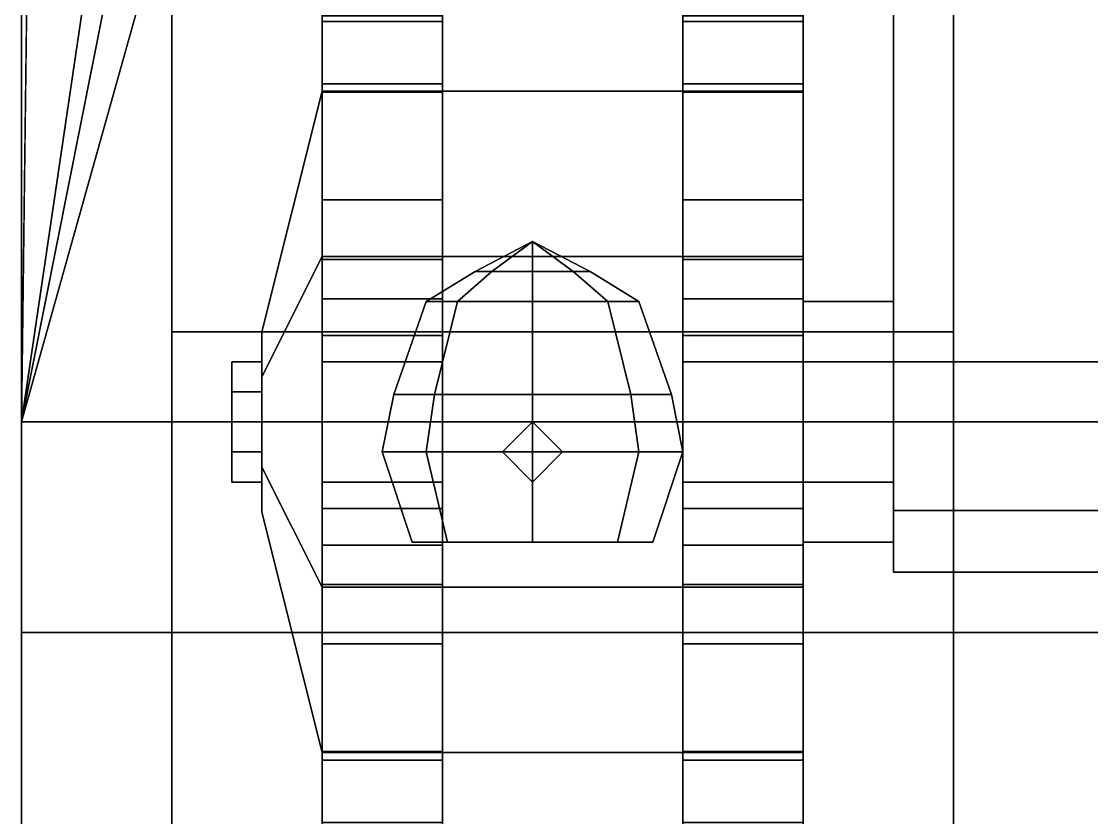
# Model space of a CAD drawing. Header units: millimetres. Extents: x -1.5 to 1.5, y -4.1 to 6.9.
# Drawn here: x -1.19 to -0.8341, y -2.0416 to -1.7768 of the extents above; entities that cross this region are included whole.
import ezdxf

# ---------------------------------------------------------------- set-up
doc = ezdxf.new("R2010")
doc.units = ezdxf.units.MM
for name, color, linetype in [('7tp_fenders', 6, 'Continuous'), ('c7p_fenders', 6, 'Continuous'), ('tracks', 3, 'Continuous'), ('wheels', 2, 'Continuous')]:
    doc.layers.add(name, color=color, linetype=linetype)

msp = doc.modelspace()

# ---------------------------------------------------------------- linework, layer by layer
for points in [[(-0.8, -1.89, 0.83), (-0.8, -1.58, 0.82), (-0.9, -1.58, 0.82), (-0.9, -1.89, 0.83)], [(-0.9, -1.58, 0.82), (-0.9, -1.66485, 0.61515), (-0.9, -1.89, 0.69), (-0.9, -1.89, 0.83)], [(-0.8, -1.66485, 0.61515), (-0.8, -1.89, 0.69), (-0.9, -1.89, 0.69), (-0.9, -1.66485, 0.61515)], [(-0.8, -1.9395, 0.8095), (-0.8, -1.89, 0.83), (-0.9, -1.89, 0.83), (-0.9, -1.9395, 0.8095)], [(-0.8, -1.89, 0.69), (-0.8, -1.9395, 0.7105), (-0.9, -1.9395, 0.7105), (-0.9, -1.89, 0.69)], [(-0.9, -1.89, 0.83), (-0.9, -1.89, 0.69), (-0.9, -1.9395, 0.7105), (-0.9, -1.9395, 0.8095)], [(-0.8, -1.96, 0.76), (-0.8, -1.9395, 0.8095), (-0.9, -1.9395, 0.8095), (-0.9, -1.96, 0.76)], [(-0.8, -1.9395, 0.7105), (-0.8, -1.96, 0.76), (-0.9, -1.96, 0.76), (-0.9, -1.9395, 0.7105)], [(-0.9, -1.9395, 0.8095), (-0.9, -1.9395, 0.7105), (-0.9, -1.96, 0.76)]]:
    msp.add_3dface(points)
at = {"layer": '7tp_fenders'}
for points in [[(-1.19, 1.98, 0.96), (-1.19, -1.91, 1.2), (-1.16, 0.51, 1.05069), (-1.16, 0.93, 1.02478)], [(-1.19, -1.91, 1.2), (-1.19, 1.98, 0.96), (-1.19, 1.98, 0.93), (-1.19, -1.91, 1.17)], [(-1.16, 0.51, 1.05069), (-1.19, -1.91, 1.2), (-0.84, -0.15, 1.09141), (-0.84, 0.11, 1.07537)], [(-0.84, -0.15, 1.09141), (-1.19, -1.91, 1.2), (-1.19, -1.91, 1.2), (-0.8, -0.52, 1.11424)], [(-0.8, -0.52, 1.11424), (-1.19, -1.91, 1.2), (-0.8, -1.91, 1.2), (-0.8, -0.78486, 1.13058)], [(-1.02, -1.85, 1.29), (-1.03913, -1.86, 1.29), (-1.03353, -1.86, 1.30353), (-1.02, -1.85, 1.29)], [(-1.02, -1.85, 1.29), (-1.03353, -1.86, 1.27647), (-1.03913, -1.86, 1.29), (-1.02, -1.85, 1.29)], [(-1.02, -1.85, 1.29), (-1.03353, -1.86, 1.30353), (-1.02, -1.86, 1.30913), (-1.02, -1.85, 1.29)], [(-1.02, -1.85, 1.29), (-1.02, -1.86, 1.27087), (-1.03353, -1.86, 1.27647), (-1.02, -1.85, 1.29)], [(-1.02, -1.85, 1.29), (-1.02, -1.86, 1.30913), (-1.00647, -1.86, 1.30353), (-1.02, -1.85, 1.29)], [(-1.02, -1.85, 1.29), (-1.00647, -1.86, 1.30353), (-1.00087, -1.86, 1.29), (-1.02, -1.85, 1.29)], [(-1.02, -1.85, 1.29), (-1.00087, -1.86, 1.29), (-1.00647, -1.86, 1.27647), (-1.02, -1.85, 1.29)], [(-1.02, -1.85, 1.29), (-1.00647, -1.86, 1.27647), (-1.02, -1.86, 1.27087), (-1.02, -1.85, 1.29)], [(-1.03913, -1.86, 1.29), (-1.05536, -1.87, 1.29), (-1.045, -1.87, 1.315), (-1.03353, -1.86, 1.30353)], [(-1.03353, -1.86, 1.27647), (-1.045, -1.87, 1.265), (-1.05536, -1.87, 1.29), (-1.03913, -1.86, 1.29)], [(-1.03353, -1.86, 1.30353), (-1.045, -1.87, 1.315), (-1.02, -1.87, 1.32536), (-1.02, -1.86, 1.30913)], [(-1.02, -1.86, 1.27087), (-1.02, -1.87, 1.25464), (-1.045, -1.87, 1.265), (-1.03353, -1.86, 1.27647)], [(-1.02, -1.86, 1.30913), (-1.02, -1.87, 1.32536), (-0.995, -1.87, 1.315), (-1.00647, -1.86, 1.30353)], [(-1.00647, -1.86, 1.27647), (-0.995, -1.87, 1.265), (-1.02, -1.87, 1.25464), (-1.02, -1.86, 1.27087)], [(-1.00647, -1.86, 1.30353), (-0.995, -1.87, 1.315), (-0.98464, -1.87, 1.29), (-1.00087, -1.86, 1.29)], [(-1.00087, -1.86, 1.29), (-0.98464, -1.87, 1.29), (-0.995, -1.87, 1.265), (-1.00647, -1.86, 1.27647)], [(-1.05536, -1.87, 1.29), (-1.06619, -1.90087, 1.29), (-1.05266, -1.90087, 1.32266), (-1.045, -1.87, 1.315)], [(-1.045, -1.87, 1.265), (-1.05266, -1.90087, 1.25734), (-1.06619, -1.90087, 1.29), (-1.05536, -1.87, 1.29)], [(-1.045, -1.87, 1.315), (-1.05266, -1.90087, 1.32266), (-1.02, -1.90087, 1.33619), (-1.02, -1.87, 1.32536)], [(-1.02, -1.87, 1.25464), (-1.02, -1.90087, 1.24381), (-1.05266, -1.90087, 1.25734), (-1.045, -1.87, 1.265)], [(-1.02, -1.87, 1.32536), (-1.02, -1.90087, 1.33619), (-0.98734, -1.90087, 1.32266), (-0.995, -1.87, 1.315)], [(-0.995, -1.87, 1.265), (-0.98734, -1.90087, 1.25734), (-1.02, -1.90087, 1.24381), (-1.02, -1.87, 1.25464)], [(-0.995, -1.87, 1.315), (-0.98734, -1.90087, 1.32266), (-0.97381, -1.90087, 1.29), (-0.98464, -1.87, 1.29)], [(-0.98464, -1.87, 1.29), (-0.97381, -1.90087, 1.29), (-0.98734, -1.90087, 1.25734), (-0.995, -1.87, 1.265)], [(-1.06619, -1.90087, 1.29), (-1.07, -1.92, 1.29), (-1.05536, -1.92, 1.32536), (-1.05266, -1.90087, 1.32266)], [(-1.05266, -1.90087, 1.25734), (-1.05536, -1.92, 1.25464), (-1.07, -1.92, 1.29), (-1.06619, -1.90087, 1.29)], [(-1.05266, -1.90087, 1.32266), (-1.05536, -1.92, 1.32536), (-1.02, -1.92, 1.34), (-1.02, -1.90087, 1.33619)], [(-1.02, -1.90087, 1.24381), (-1.02, -1.92, 1.24), (-1.05536, -1.92, 1.25464), (-1.05266, -1.90087, 1.25734)], [(-1.02, -1.90087, 1.33619), (-1.02, -1.92, 1.34), (-0.98464, -1.92, 1.32536), (-0.98734, -1.90087, 1.32266)], [(-0.98734, -1.90087, 1.25734), (-0.98464, -1.92, 1.25464), (-1.02, -1.92, 1.24), (-1.02, -1.90087, 1.24381)], [(-0.98734, -1.90087, 1.32266), (-0.98464, -1.92, 1.32536), (-0.97, -1.92, 1.29), (-0.97381, -1.90087, 1.29)], [(-0.97381, -1.90087, 1.29), (-0.97, -1.92, 1.29), (-0.98464, -1.92, 1.25464), (-0.98734, -1.90087, 1.25734)], [(-1.19, -1.91, 1.2), (-1.19, -1.98, 1.2), (-0.8, -1.98, 1.2), (-0.8, -1.91, 1.2)], [(-1.19, -1.98, 1.2), (-1.19, -1.91, 1.2), (-1.19, -1.91, 1.17), (-1.19, -1.98, 1.17)], [(-1.02, -1.91, 1.2), (-1.03, -1.92, 1.2), (-1.03, -1.92, 1.24414), (-1.02, -1.91, 1.24199)], [(-1.01, -1.92, 1.2), (-1.02, -1.91, 1.2), (-1.02, -1.91, 1.24199), (-1.01, -1.92, 1.24414)], [(-1.05536, -1.92, 1.32536), (-1.07, -1.92, 1.29), (-1.06, -1.95, 1.29), (-1.04828, -1.95, 1.31828)], [(-1.07, -1.92, 1.29), (-1.05536, -1.92, 1.25464), (-1.04828, -1.95, 1.26172), (-1.06, -1.95, 1.29)], [(-1.02, -1.92, 1.34), (-1.05536, -1.92, 1.32536), (-1.04828, -1.95, 1.31828), (-1.02, -1.95, 1.33)], [(-1.05536, -1.92, 1.25464), (-1.02, -1.92, 1.24), (-1.02, -1.95, 1.25), (-1.04828, -1.95, 1.26172)], [(-1.03, -1.92, 1.2), (-1.02, -1.93, 1.2), (-1.02, -1.93, 1.24333), (-1.03, -1.92, 1.24414)], [(-0.98464, -1.92, 1.32536), (-1.02, -1.92, 1.34), (-1.02, -1.95, 1.33), (-0.99172, -1.95, 1.31828)], [(-1.02, -1.92, 1.24), (-0.98464, -1.92, 1.25464), (-0.99172, -1.95, 1.26172), (-1.02, -1.95, 1.25)], [(-1.02, -1.93, 1.2), (-1.01, -1.92, 1.2), (-1.01, -1.92, 1.24414), (-1.02, -1.93, 1.24333)], [(-0.97, -1.92, 1.29), (-0.98464, -1.92, 1.32536), (-0.99172, -1.95, 1.31828), (-0.98, -1.95, 1.29)], [(-0.98464, -1.92, 1.25464), (-0.97, -1.92, 1.29), (-0.98, -1.95, 1.29), (-0.99172, -1.95, 1.26172)], [(-1.04828, -1.95, 1.26172), (-0.98, -1.95, 1.29), (-0.99172, -1.95, 1.31828), (-1.06, -1.95, 1.29)], [(-1.06, -1.95, 1.29), (-0.99172, -1.95, 1.31828), (-1.02, -1.95, 1.33), (-1.04828, -1.95, 1.31828)], [(-1.02, -1.95, 1.25), (-0.99172, -1.95, 1.26172), (-0.98, -1.95, 1.29), (-1.04828, -1.95, 1.26172)], [(-1.19, -1.98, 1.2), (-1.19, -2.15, 1.14), (-0.8, -2.15, 1.14), (-0.8, -1.98, 1.2)], [(-1.19, -2.15, 1.14), (-1.19, -1.98, 1.2), (-1.19, -1.98, 1.17), (-1.19, -2.12, 1.11)]]:
    msp.add_3dface(points, dxfattribs=at)
at = {"layer": 'c7p_fenders'}
for points in [[(-1.19, 0.95, 0.97), (-1.19, -1.91, 1.16), (-0.97, -0.42, 1.06101), (-0.97, 0.95, 0.97)], [(-1.19, -1.91, 1.16), (-1.19, 0.95, 0.97), (-1.19, 0.95, 0.94), (-1.19, -1.91, 1.13)], [(-0.97, -0.42, 1.06101), (-1.19, -1.91, 1.16), (-0.8, -1.91, 1.16), (-0.8, -1.19, 1.11217)], [(-1.02, -1.85, 1.25), (-1.03353, -1.86, 1.23647), (-1.03913, -1.86, 1.25), (-1.02, -1.85, 1.25)], [(-1.02, -1.85, 1.25), (-1.03913, -1.86, 1.25), (-1.03353, -1.86, 1.26353), (-1.02, -1.85, 1.25)], [(-1.02, -1.85, 1.25), (-1.02, -1.86, 1.23087), (-1.03353, -1.86, 1.23647), (-1.02, -1.85, 1.25)], [(-1.02, -1.85, 1.25), (-1.03353, -1.86, 1.26353), (-1.02, -1.86, 1.26913), (-1.02, -1.85, 1.25)], [(-1.02, -1.85, 1.25), (-1.00647, -1.86, 1.23647), (-1.02, -1.86, 1.23087), (-1.02, -1.85, 1.25)], [(-1.02, -1.85, 1.25), (-1.00087, -1.86, 1.25), (-1.00647, -1.86, 1.23647), (-1.02, -1.85, 1.25)], [(-1.02, -1.85, 1.25), (-1.00647, -1.86, 1.26353), (-1.00087, -1.86, 1.25), (-1.02, -1.85, 1.25)], [(-1.02, -1.85, 1.25), (-1.02, -1.86, 1.26913), (-1.00647, -1.86, 1.26353), (-1.02, -1.85, 1.25)], [(-1.03353, -1.86, 1.23647), (-1.045, -1.87, 1.225), (-1.05536, -1.87, 1.25), (-1.03913, -1.86, 1.25)], [(-1.03913, -1.86, 1.25), (-1.05536, -1.87, 1.25), (-1.045, -1.87, 1.275), (-1.03353, -1.86, 1.26353)], [(-1.02, -1.86, 1.23087), (-1.02, -1.87, 1.21464), (-1.045, -1.87, 1.225), (-1.03353, -1.86, 1.23647)], [(-1.03353, -1.86, 1.26353), (-1.045, -1.87, 1.275), (-1.02, -1.87, 1.28536), (-1.02, -1.86, 1.26913)], [(-1.00647, -1.86, 1.23647), (-0.995, -1.87, 1.225), (-1.02, -1.87, 1.21464), (-1.02, -1.86, 1.23087)], [(-1.02, -1.86, 1.26913), (-1.02, -1.87, 1.28536), (-0.995, -1.87, 1.275), (-1.00647, -1.86, 1.26353)], [(-1.00087, -1.86, 1.25), (-0.98464, -1.87, 1.25), (-0.995, -1.87, 1.225), (-1.00647, -1.86, 1.23647)], [(-1.00647, -1.86, 1.26353), (-0.995, -1.87, 1.275), (-0.98464, -1.87, 1.25), (-1.00087, -1.86, 1.25)], [(-1.045, -1.87, 1.225), (-1.05266, -1.90087, 1.21734), (-1.06619, -1.90087, 1.25), (-1.05536, -1.87, 1.25)], [(-1.05536, -1.87, 1.25), (-1.06619, -1.90087, 1.25), (-1.05266, -1.90087, 1.28266), (-1.045, -1.87, 1.275)], [(-1.02, -1.87, 1.21464), (-1.02, -1.90087, 1.20381), (-1.05266, -1.90087, 1.21734), (-1.045, -1.87, 1.225)], [(-1.045, -1.87, 1.275), (-1.05266, -1.90087, 1.28266), (-1.02, -1.90087, 1.29619), (-1.02, -1.87, 1.28536)], [(-0.995, -1.87, 1.225), (-0.98734, -1.90087, 1.21734), (-1.02, -1.90087, 1.20381), (-1.02, -1.87, 1.21464)], [(-1.02, -1.87, 1.28536), (-1.02, -1.90087, 1.29619), (-0.98734, -1.90087, 1.28266), (-0.995, -1.87, 1.275)], [(-0.98464, -1.87, 1.25), (-0.97381, -1.90087, 1.25), (-0.98734, -1.90087, 1.21734), (-0.995, -1.87, 1.225)], [(-0.995, -1.87, 1.275), (-0.98734, -1.90087, 1.28266), (-0.97381, -1.90087, 1.25), (-0.98464, -1.87, 1.25)], [(-1.05266, -1.90087, 1.21734), (-1.05536, -1.92, 1.21464), (-1.07, -1.92, 1.25), (-1.06619, -1.90087, 1.25)], [(-1.06619, -1.90087, 1.25), (-1.07, -1.92, 1.25), (-1.05536, -1.92, 1.28536), (-1.05266, -1.90087, 1.28266)], [(-1.02, -1.90087, 1.20381), (-1.02, -1.92, 1.2), (-1.05536, -1.92, 1.21464), (-1.05266, -1.90087, 1.21734)], [(-1.05266, -1.90087, 1.28266), (-1.05536, -1.92, 1.28536), (-1.02, -1.92, 1.3), (-1.02, -1.90087, 1.29619)], [(-0.98734, -1.90087, 1.21734), (-0.98464, -1.92, 1.21464), (-1.02, -1.92, 1.2), (-1.02, -1.90087, 1.20381)], [(-1.02, -1.90087, 1.29619), (-1.02, -1.92, 1.3), (-0.98464, -1.92, 1.28536), (-0.98734, -1.90087, 1.28266)], [(-0.97381, -1.90087, 1.25), (-0.97, -1.92, 1.25), (-0.98464, -1.92, 1.21464), (-0.98734, -1.90087, 1.21734)], [(-0.98734, -1.90087, 1.28266), (-0.98464, -1.92, 1.28536), (-0.97, -1.92, 1.25), (-0.97381, -1.90087, 1.25)], [(-1.19, -1.98, 1.16), (-1.19, -1.91, 1.16), (-1.19, -1.91, 1.13), (-1.19, -1.98, 1.13)], [(-1.19, -1.91, 1.16), (-1.19, -1.98, 1.16), (-0.8, -1.98, 1.16), (-0.8, -1.91, 1.16)], [(-1.02, -1.91, 1.16), (-1.03, -1.92, 1.16), (-1.03, -1.92, 1.20414), (-1.02, -1.91, 1.20199)], [(-1.01, -1.92, 1.16), (-1.02, -1.91, 1.16), (-1.02, -1.91, 1.20199), (-1.01, -1.92, 1.20414)], [(-1.07, -1.92, 1.25), (-1.05536, -1.92, 1.21464), (-1.04828, -1.95, 1.22172), (-1.06, -1.95, 1.25)], [(-1.05536, -1.92, 1.28536), (-1.07, -1.92, 1.25), (-1.06, -1.95, 1.25), (-1.04828, -1.95, 1.27828)], [(-1.05536, -1.92, 1.21464), (-1.02, -1.92, 1.2), (-1.02, -1.95, 1.21), (-1.04828, -1.95, 1.22172)], [(-1.02, -1.92, 1.3), (-1.05536, -1.92, 1.28536), (-1.04828, -1.95, 1.27828), (-1.02, -1.95, 1.29)], [(-1.03, -1.92, 1.16), (-1.02, -1.93, 1.16), (-1.02, -1.93, 1.20333), (-1.03, -1.92, 1.20414)], [(-1.02, -1.93, 1.16), (-1.01, -1.92, 1.16), (-1.01, -1.92, 1.20414), (-1.02, -1.93, 1.20333)], [(-1.02, -1.92, 1.2), (-0.98464, -1.92, 1.21464), (-0.99172, -1.95, 1.22172), (-1.02, -1.95, 1.21)], [(-0.98464, -1.92, 1.28536), (-1.02, -1.92, 1.3), (-1.02, -1.95, 1.29), (-0.99172, -1.95, 1.27828)], [(-0.98464, -1.92, 1.21464), (-0.97, -1.92, 1.25), (-0.98, -1.95, 1.25), (-0.99172, -1.95, 1.22172)], [(-0.97, -1.92, 1.25), (-0.98464, -1.92, 1.28536), (-0.99172, -1.95, 1.27828), (-0.98, -1.95, 1.25)], [(-1.06, -1.95, 1.25), (-0.99172, -1.95, 1.27828), (-1.02, -1.95, 1.29), (-1.04828, -1.95, 1.27828)], [(-1.04828, -1.95, 1.22172), (-0.98, -1.95, 1.25), (-0.99172, -1.95, 1.27828), (-1.06, -1.95, 1.25)], [(-1.02, -1.95, 1.21), (-0.99172, -1.95, 1.22172), (-0.98, -1.95, 1.25), (-1.04828, -1.95, 1.22172)], [(-1.19, -2.15, 1.1), (-1.19, -1.98, 1.16), (-1.19, -1.98, 1.13), (-1.19, -2.12, 1.07)], [(-1.19, -1.98, 1.16), (-1.19, -2.15, 1.1), (-0.8, -2.15, 1.1), (-0.8, -1.98, 1.16)]]:
    msp.add_3dface(points, dxfattribs=at)
at = {"layer": 'tracks'}
for points in [[(-0.88, -1.88, 1.15), (-0.88, -1.26, 1.11), (-1.14, -1.26, 1.11), (-1.14, -1.88, 1.15)], [(-1.14, -1.88, 1.15), (-1.14, -1.26, 1.11), (-1.14, -1.26, 1.06), (-1.14, -1.88, 1.1)], [(-1.14, -1.88, 1.1), (-1.14, -1.26, 1.06), (-0.88, -1.26, 1.06), (-0.88, -1.88, 1.1)], [(-0.88, -1.26, 1.06), (-0.88, -1.26, 1.11), (-0.88, -1.88, 1.15), (-0.88, -1.88, 1.1)], [(-1.14, -2.06, 0.48), (-1.14, -1.6, 0.1), (-1.14, -1.62, 0.06), (-1.14, -2.08, 0.44)], [(-0.88, -2.06, 0.48), (-0.88, -1.6, 0.1), (-1.14, -1.6, 0.1), (-1.14, -2.06, 0.48)], [(-0.88, -1.62, 0.06), (-0.88, -1.6, 0.1), (-0.88, -2.06, 0.48), (-0.88, -2.08, 0.44)], [(-1.14, -2.08, 0.44), (-1.14, -1.62, 0.06), (-0.88, -1.62, 0.06), (-0.88, -2.08, 0.44)], [(-1.14, -2.09, 1.06), (-1.14, -1.88, 1.1), (-0.88, -1.88, 1.1), (-0.88, -2.09, 1.06)], [(-1.14, -2.1, 1.11), (-1.14, -1.88, 1.15), (-1.14, -1.88, 1.1), (-1.14, -2.09, 1.06)], [(-0.88, -2.1, 1.11), (-0.88, -1.88, 1.15), (-1.14, -1.88, 1.15), (-1.14, -2.1, 1.11)], [(-0.88, -1.88, 1.1), (-0.88, -1.88, 1.15), (-0.88, -2.1, 1.11), (-0.88, -2.09, 1.06)]]:
    msp.add_3dface(points, dxfattribs=at)
at = {"layer": 'wheels'}
for points in [[(-1.09, -1.6652, 0.87406), (-1.05, -1.6652, 0.87406), (-1.05, -1.8, 0.78), (-1.09, -1.8, 0.78)], [(-1.09, -1.70614, 0.94497), (-1.09, -1.6652, 0.87406), (-1.09, -1.8, 0.78), (-1.09, -1.855, 0.87526)], [(-1.05, -1.6652, 0.68594), (-1.09, -1.6652, 0.68594), (-1.09, -1.8, 0.78), (-1.05, -1.8, 0.78)], [(-1.09, -1.6652, 0.68594), (-1.09, -1.70614, 0.61503), (-1.09, -1.855, 0.68474), (-1.09, -1.8, 0.78)], [(-1.05, -1.6652, 0.87406), (-1.05, -1.70614, 0.94497), (-1.05, -1.855, 0.87526), (-1.05, -1.8, 0.78)], [(-1.05, -1.70614, 0.61503), (-1.05, -1.6652, 0.68594), (-1.05, -1.8, 0.78), (-1.05, -1.855, 0.68474)], [(-0.97, -1.6652, 0.68594), (-0.97, -1.70614, 0.61503), (-0.97, -1.855, 0.68474), (-0.97, -1.8, 0.78)], [(-0.97, -1.70614, 0.94497), (-0.97, -1.6652, 0.87406), (-0.97, -1.8, 0.78), (-0.97, -1.855, 0.87526)], [(-0.97, -1.6652, 0.87406), (-0.93, -1.6652, 0.87406), (-0.93, -1.8, 0.78), (-0.97, -1.8, 0.78)], [(-0.93, -1.6652, 0.68594), (-0.97, -1.6652, 0.68594), (-0.97, -1.8, 0.78), (-0.93, -1.8, 0.78)], [(-0.93, -1.6652, 0.87406), (-0.93, -1.70614, 0.94497), (-0.93, -1.855, 0.87526), (-0.93, -1.8, 0.78)], [(-0.93, -1.70614, 0.61503), (-0.93, -1.6652, 0.68594), (-0.93, -1.8, 0.78), (-0.93, -1.855, 0.68474)], [(-1.05, -1.70614, 0.94497), (-1.09, -1.70614, 0.94497), (-1.09, -1.855, 0.87526), (-1.05, -1.855, 0.87526)], [(-1.09, -1.70614, 0.61503), (-1.05, -1.70614, 0.61503), (-1.05, -1.855, 0.68474), (-1.09, -1.855, 0.68474)], [(-0.93, -1.70614, 0.94497), (-0.97, -1.70614, 0.94497), (-0.97, -1.855, 0.87526), (-0.93, -1.855, 0.87526)], [(-0.97, -1.70614, 0.61503), (-0.93, -1.70614, 0.61503), (-0.93, -1.855, 0.68474), (-0.97, -1.855, 0.68474)], [(-1.05, -1.775, 1.01383), (-1.05, -1.86906, 1.03903), (-1.09, -1.86906, 1.03903), (-1.09, -1.775, 1.01383)], [(-1.09, -1.85594, 1.09288), (-1.09, -1.80038, 1.078), (-1.09, -1.775, 1.01383), (-1.09, -1.86906, 1.03903)], [(-1.09, -1.80038, 1.078), (-1.09, -1.7768, 1.06823), (-1.09, -1.775, 1.01383)], [(-1.09, -1.7768, 0.49177), (-1.09, -1.80038, 0.482), (-1.09, -1.775, 0.54617)], [(-1.09, -1.86906, 0.52097), (-1.09, -1.775, 0.54617), (-1.09, -1.80038, 0.482), (-1.09, -1.85594, 0.46712)], [(-1.05, -1.86906, 0.52097), (-1.05, -1.775, 0.54617), (-1.09, -1.775, 0.54617), (-1.09, -1.86906, 0.52097)], [(-1.05, -1.86906, 1.03903), (-1.05, -1.775, 1.01383), (-1.05, -1.80038, 1.078), (-1.05, -1.85594, 1.09288)], [(-1.05, -1.7768, 1.06823), (-1.05, -1.80038, 1.078), (-1.05, -1.775, 1.01383)], [(-1.05, -1.80038, 0.482), (-1.05, -1.7768, 0.49177), (-1.05, -1.775, 0.54617)], [(-1.05, -1.85594, 0.46712), (-1.05, -1.80038, 0.482), (-1.05, -1.775, 0.54617), (-1.05, -1.86906, 0.52097)], [(-0.97, -1.80038, 1.078), (-0.97, -1.7768, 1.06823), (-0.97, -1.775, 1.01383)], [(-0.97, -1.85594, 1.09288), (-0.97, -1.80038, 1.078), (-0.97, -1.775, 1.01383), (-0.97, -1.86906, 1.03903)], [(-0.97, -1.86906, 1.03903), (-0.97, -1.775, 1.01383), (-0.93, -1.775, 1.01383), (-0.93, -1.86906, 1.03903)], [(-0.97, -1.86906, 0.52097), (-0.97, -1.775, 0.54617), (-0.97, -1.80038, 0.482), (-0.97, -1.85594, 0.46712)], [(-0.97, -1.7768, 0.49177), (-0.97, -1.80038, 0.482), (-0.97, -1.775, 0.54617)], [(-0.97, -1.775, 0.54617), (-0.97, -1.86906, 0.52097), (-0.93, -1.86906, 0.52097), (-0.93, -1.775, 0.54617)], [(-0.93, -1.86906, 1.03903), (-0.93, -1.775, 1.01383), (-0.93, -1.80038, 1.078), (-0.93, -1.85594, 1.09288)], [(-0.93, -1.7768, 1.06823), (-0.93, -1.80038, 1.078), (-0.93, -1.775, 1.01383)], [(-0.93, -1.80038, 0.482), (-0.93, -1.7768, 0.49177), (-0.93, -1.775, 0.54617)], [(-0.93, -1.85594, 0.46712), (-0.93, -1.80038, 0.482), (-0.93, -1.775, 0.54617), (-0.93, -1.86906, 0.52097)], [(-1.05, -1.80038, 1.078), (-1.05, -1.7768, 1.06823), (-1.09, -1.7768, 1.06823), (-1.09, -1.80038, 1.078)], [(-1.05, -1.7768, 0.49177), (-1.05, -1.80038, 0.482), (-1.09, -1.80038, 0.482), (-1.09, -1.7768, 0.49177)], [(-0.97, -1.7768, 1.06823), (-0.97, -1.80038, 1.078), (-0.93, -1.80038, 1.078), (-0.93, -1.7768, 1.06823)], [(-0.97, -1.80038, 0.482), (-0.97, -1.7768, 0.49177), (-0.93, -1.7768, 0.49177), (-0.93, -1.80038, 0.482)], [(-1.09, -1.855, 0.87526), (-1.09, -1.8, 0.78), (-1.11, -1.88, 0.78), (-1.11, -1.895, 0.80598)], [(-1.09, -1.8, 0.78), (-1.09, -1.855, 0.68474), (-1.11, -1.895, 0.75402), (-1.11, -1.88, 0.78)], [(-1.09, -1.83614, 1.13291), (-1.09, -1.79751, 1.12256), (-1.09, -1.80038, 1.078), (-1.09, -1.85594, 1.09288)], [(-1.05, -1.83614, 1.13291), (-1.05, -1.79751, 1.12256), (-1.09, -1.79751, 1.12256), (-1.09, -1.83614, 1.13291)], [(-1.09, -1.79751, 0.43744), (-1.09, -1.83614, 0.42709), (-1.09, -1.85594, 0.46712), (-1.09, -1.80038, 0.482)], [(-1.05, -1.79751, 0.43744), (-1.05, -1.83614, 0.42709), (-1.09, -1.83614, 0.42709), (-1.09, -1.79751, 0.43744)], [(-1.05, -1.79751, 1.12256), (-1.05, -1.80038, 1.078), (-1.09, -1.80038, 1.078), (-1.09, -1.79751, 1.12256)], [(-1.05, -1.80038, 0.482), (-1.05, -1.79751, 0.43744), (-1.09, -1.79751, 0.43744), (-1.09, -1.80038, 0.482)], [(-0.93, -1.855, 0.87526), (-0.93, -1.8, 0.78), (-1.09, -1.8, 0.78), (-1.09, -1.855, 0.87526)], [(-0.93, -1.8, 0.78), (-0.93, -1.855, 0.68474), (-1.09, -1.855, 0.68474), (-1.09, -1.8, 0.78)], [(-1.05, -1.85594, 1.09288), (-1.05, -1.80038, 1.078), (-1.05, -1.79751, 1.12256), (-1.05, -1.83614, 1.13291)], [(-1.05, -1.80038, 0.482), (-1.05, -1.85594, 0.46712), (-1.05, -1.83614, 0.42709), (-1.05, -1.79751, 0.43744)], [(-1.05, -1.79751, 1.12256), (-1.05, -1.83614, 1.13291), (-1.05, -1.85594, 1.09288), (-1.05, -1.80038, 1.078)], [(-1.05, -1.83614, 0.42709), (-1.05, -1.79751, 0.43744), (-1.05, -1.80038, 0.482), (-1.05, -1.85594, 0.46712)], [(-0.97, -1.83614, 1.13291), (-0.97, -1.79751, 1.12256), (-0.97, -1.80038, 1.078), (-0.97, -1.85594, 1.09288)], [(-0.97, -1.80038, 1.078), (-0.97, -1.79751, 1.12256), (-0.93, -1.79751, 1.12256), (-0.93, -1.80038, 1.078)], [(-0.97, -1.79751, 1.12256), (-0.97, -1.83614, 1.13291), (-0.93, -1.83614, 1.13291), (-0.93, -1.79751, 1.12256)], [(-0.97, -1.80038, 1.078), (-0.97, -1.85594, 1.09288), (-0.97, -1.83614, 1.13291), (-0.97, -1.79751, 1.12256)], [(-0.97, -1.79751, 0.43744), (-0.97, -1.83614, 0.42709), (-0.97, -1.85594, 0.46712), (-0.97, -1.80038, 0.482)], [(-0.97, -1.79751, 0.43744), (-0.97, -1.80038, 0.482), (-0.93, -1.80038, 0.482), (-0.93, -1.79751, 0.43744)], [(-0.97, -1.83614, 0.42709), (-0.97, -1.79751, 0.43744), (-0.93, -1.79751, 0.43744), (-0.93, -1.83614, 0.42709)], [(-0.97, -1.85594, 0.46712), (-0.97, -1.80038, 0.482), (-0.97, -1.79751, 0.43744), (-0.97, -1.83614, 0.42709)], [(-0.93, -1.79751, 1.12256), (-0.93, -1.83614, 1.13291), (-0.93, -1.85594, 1.09288), (-0.93, -1.80038, 1.078)], [(-0.93, -1.83614, 0.42709), (-0.93, -1.79751, 0.43744), (-0.93, -1.80038, 0.482), (-0.93, -1.85594, 0.46712)], [(-0.93, -1.89, 0.81464), (-0.93, -1.87, 0.78), (-0.93, -1.8, 0.78), (-0.93, -1.855, 0.87526)], [(-0.93, -1.87, 0.78), (-0.93, -1.89, 0.74536), (-0.93, -1.855, 0.68474), (-0.93, -1.8, 0.78)], [(-1.05, -1.85594, 1.09288), (-1.05, -1.83614, 1.13291), (-1.09, -1.83614, 1.13291), (-1.09, -1.85594, 1.09288)], [(-1.05, -1.83614, 0.42709), (-1.05, -1.85594, 0.46712), (-1.09, -1.85594, 0.46712), (-1.09, -1.83614, 0.42709)], [(-0.97, -1.83614, 1.13291), (-0.97, -1.85594, 1.09288), (-0.93, -1.85594, 1.09288), (-0.93, -1.83614, 1.13291)], [(-0.97, -1.85594, 0.46712), (-0.97, -1.83614, 0.42709), (-0.93, -1.83614, 0.42709), (-0.93, -1.85594, 0.46712)], [(-1.09, -1.965, 0.87526), (-1.09, -1.855, 0.87526), (-1.11, -1.895, 0.80598), (-1.11, -1.925, 0.80598)], [(-1.09, -1.855, 0.68474), (-1.09, -1.965, 0.68474), (-1.11, -1.925, 0.75402), (-1.11, -1.895, 0.75402)], [(-0.93, -1.965, 0.87526), (-0.93, -1.855, 0.87526), (-1.09, -1.855, 0.87526), (-1.09, -1.965, 0.87526)], [(-0.93, -1.855, 0.68474), (-0.93, -1.965, 0.68474), (-1.09, -1.965, 0.68474), (-1.09, -1.855, 0.68474)], [(-1.09, -1.95094, 1.03903), (-1.09, -1.86906, 1.03903), (-1.09, -1.855, 0.87526), (-1.09, -1.965, 0.87526)], [(-1.09, -1.86906, 1.03903), (-1.05, -1.86906, 1.03903), (-1.05, -1.855, 0.87526), (-1.09, -1.855, 0.87526)], [(-1.05, -1.86906, 0.52097), (-1.09, -1.86906, 0.52097), (-1.09, -1.855, 0.68474), (-1.05, -1.855, 0.68474)], [(-1.09, -1.86906, 0.52097), (-1.09, -1.95094, 0.52097), (-1.09, -1.965, 0.68474), (-1.09, -1.855, 0.68474)], [(-1.05, -1.88124, 1.09621), (-1.05, -1.85594, 1.09288), (-1.09, -1.85594, 1.09288), (-1.09, -1.88124, 1.09621)], [(-1.05, -1.85594, 0.46712), (-1.05, -1.88124, 0.46379), (-1.09, -1.88124, 0.46379), (-1.09, -1.85594, 0.46712)], [(-1.09, -1.88124, 1.09621), (-1.09, -1.85594, 1.09288), (-1.09, -1.86906, 1.03903)], [(-1.09, -1.86906, 0.52097), (-1.09, -1.86906, 0.52097), (-1.09, -1.85594, 0.46712), (-1.09, -1.88124, 0.46379)], [(-1.05, -1.95094, 0.52097), (-1.05, -1.86906, 0.52097), (-1.05, -1.855, 0.68474), (-1.05, -1.965, 0.68474)], [(-1.05, -1.86906, 1.03903), (-1.05, -1.95094, 1.03903), (-1.05, -1.965, 0.87526), (-1.05, -1.855, 0.87526)], [(-1.05, -1.86906, 1.03903), (-1.05, -1.86906, 1.03903), (-1.05, -1.85594, 1.09288), (-1.05, -1.88124, 1.09621)], [(-1.05, -1.88124, 0.46379), (-1.05, -1.85594, 0.46712), (-1.05, -1.86906, 0.52097)], [(-0.97, -1.86906, 0.52097), (-0.97, -1.95094, 0.52097), (-0.97, -1.965, 0.68474), (-0.97, -1.855, 0.68474)], [(-0.93, -1.86906, 0.52097), (-0.97, -1.86906, 0.52097), (-0.97, -1.855, 0.68474), (-0.93, -1.855, 0.68474)], [(-0.97, -1.95094, 1.03903), (-0.97, -1.86906, 1.03903), (-0.97, -1.855, 0.87526), (-0.97, -1.965, 0.87526)], [(-0.97, -1.86906, 1.03903), (-0.93, -1.86906, 1.03903), (-0.93, -1.855, 0.87526), (-0.97, -1.855, 0.87526)], [(-0.97, -1.88124, 1.09621), (-0.97, -1.85594, 1.09288), (-0.97, -1.86906, 1.03903)], [(-0.97, -1.85594, 1.09288), (-0.97, -1.88124, 1.09621), (-0.93, -1.88124, 1.09621), (-0.93, -1.85594, 1.09288)], [(-0.97, -1.86906, 0.52097), (-0.97, -1.86906, 0.52097), (-0.97, -1.85594, 0.46712), (-0.97, -1.88124, 0.46379)], [(-0.97, -1.88124, 0.46379), (-0.97, -1.85594, 0.46712), (-0.93, -1.85594, 0.46712), (-0.93, -1.88124, 0.46379)], [(-0.93, -1.95094, 0.52097), (-0.93, -1.86906, 0.52097), (-0.93, -1.855, 0.68474), (-0.93, -1.965, 0.68474)], [(-0.93, -1.86906, 1.03903), (-0.93, -1.95094, 1.03903), (-0.93, -1.965, 0.87526), (-0.93, -1.855, 0.87526)], [(-0.93, -1.93, 0.81464), (-0.93, -1.89, 0.81464), (-0.93, -1.855, 0.87526), (-0.93, -1.965, 0.87526)], [(-0.93, -1.89, 0.74536), (-0.93, -1.93, 0.74536), (-0.93, -1.965, 0.68474), (-0.93, -1.855, 0.68474)], [(-0.93, -1.86906, 1.03903), (-0.93, -1.86906, 1.03903), (-0.93, -1.85594, 1.09288), (-0.93, -1.88124, 1.09621)], [(-0.93, -1.88124, 0.46379), (-0.93, -1.85594, 0.46712), (-0.93, -1.86906, 0.52097)], [(-1.09, -1.93876, 1.09621), (-1.09, -1.88124, 1.09621), (-1.09, -1.86906, 1.03903), (-1.09, -1.95094, 1.03903)], [(-1.09, -1.88124, 0.46379), (-1.09, -1.93876, 0.46379), (-1.09, -1.95094, 0.52097), (-1.09, -1.86906, 0.52097)], [(-1.05, -1.88124, 1.09621), (-1.05, -1.93876, 1.09621), (-1.05, -1.95094, 1.03903), (-1.05, -1.86906, 1.03903)], [(-1.05, -1.93876, 0.46379), (-1.05, -1.88124, 0.46379), (-1.05, -1.86906, 0.52097), (-1.05, -1.95094, 0.52097)], [(-0.97, -1.93876, 1.09621), (-0.97, -1.88124, 1.09621), (-0.97, -1.86906, 1.03903), (-0.97, -1.95094, 1.03903)], [(-0.97, -1.88124, 0.46379), (-0.97, -1.93876, 0.46379), (-0.97, -1.95094, 0.52097), (-0.97, -1.86906, 0.52097)], [(-0.93, -1.88124, 1.09621), (-0.93, -1.93876, 1.09621), (-0.93, -1.95094, 1.03903), (-0.93, -1.86906, 1.03903)], [(-0.93, -1.93876, 0.46379), (-0.93, -1.88124, 0.46379), (-0.93, -1.86906, 0.52097), (-0.93, -1.95094, 0.52097)], [(-0.9, -1.89, 0.81464), (-0.9, -1.87, 0.78), (-0.93, -1.87, 0.78), (-0.93, -1.89, 0.81464)], [(-0.9, -1.87, 0.78), (-0.9, -1.89, 0.74536), (-0.93, -1.89, 0.74536), (-0.93, -1.87, 0.78)], [(-1.11, -1.895, 0.80598), (-1.11, -1.88, 0.78), (-1.11, -1.89, 0.78), (-1.11, -1.9, 0.79732)], [(-1.11, -1.88, 0.78), (-1.11, -1.895, 0.75402), (-1.11, -1.9, 0.76268), (-1.11, -1.89, 0.78)], [(-1.09, -1.93, 1.14), (-1.09, -1.89, 1.14), (-1.09, -1.88124, 1.09621), (-1.09, -1.93876, 1.09621)], [(-1.09, -1.89, 0.42), (-1.09, -1.93, 0.42), (-1.09, -1.93876, 0.46379), (-1.09, -1.88124, 0.46379)], [(-1.05, -1.89, 1.14), (-1.05, -1.88124, 1.09621), (-1.09, -1.88124, 1.09621), (-1.09, -1.89, 1.14)], [(-1.05, -1.88124, 0.46379), (-1.05, -1.89, 0.42), (-1.09, -1.89, 0.42), (-1.09, -1.88124, 0.46379)], [(-1.05, -1.93876, 1.09621), (-1.05, -1.88124, 1.09621), (-1.05, -1.89, 1.14), (-1.05, -1.93, 1.14)], [(-1.05, -1.88124, 0.46379), (-1.05, -1.93876, 0.46379), (-1.05, -1.93, 0.42), (-1.05, -1.89, 0.42)], [(-1.05, -1.89, 1.14), (-1.05, -1.93, 1.14), (-1.05, -1.93876, 1.09621), (-1.05, -1.88124, 1.09621)], [(-1.05, -1.93, 0.42), (-1.05, -1.89, 0.42), (-1.05, -1.88124, 0.46379), (-1.05, -1.93876, 0.46379)], [(-0.97, -1.93, 1.14), (-0.97, -1.89, 1.14), (-0.97, -1.88124, 1.09621), (-0.97, -1.93876, 1.09621)], [(-0.97, -1.88124, 1.09621), (-0.97, -1.89, 1.14), (-0.93, -1.89, 1.14), (-0.93, -1.88124, 1.09621)], [(-0.97, -1.88124, 1.09621), (-0.97, -1.93876, 1.09621), (-0.97, -1.93, 1.14), (-0.97, -1.89, 1.14)], [(-0.97, -1.89, 0.42), (-0.97, -1.93, 0.42), (-0.97, -1.93876, 0.46379), (-0.97, -1.88124, 0.46379)], [(-0.97, -1.89, 0.42), (-0.97, -1.88124, 0.46379), (-0.93, -1.88124, 0.46379), (-0.93, -1.89, 0.42)], [(-0.97, -1.93876, 0.46379), (-0.97, -1.88124, 0.46379), (-0.97, -1.89, 0.42), (-0.97, -1.93, 0.42)], [(-0.93, -1.89, 1.14), (-0.93, -1.93, 1.14), (-0.93, -1.93876, 1.09621), (-0.93, -1.88124, 1.09621)], [(-0.93, -1.93, 0.42), (-0.93, -1.89, 0.42), (-0.93, -1.88124, 0.46379), (-0.93, -1.93876, 0.46379)], [(-1.11, -1.9, 0.79732), (-1.11, -1.89, 0.78), (-1.12, -1.89, 0.78), (-1.12, -1.9, 0.79732)], [(-1.11, -1.89, 0.78), (-1.11, -1.9, 0.76268), (-1.12, -1.9, 0.76268), (-1.12, -1.89, 0.78)], [(-1.12, -1.92, 0.79732), (-1.12, -1.9, 0.79732), (-1.12, -1.89, 0.78), (-1.12, -1.93, 0.78)], [(-1.12, -1.93, 0.78), (-1.12, -1.89, 0.78), (-1.12, -1.9, 0.76268), (-1.12, -1.92, 0.76268)], [(-1.05, -1.93, 1.14), (-1.05, -1.89, 1.14), (-1.09, -1.89, 1.14), (-1.09, -1.93, 1.14)], [(-1.05, -1.89, 0.42), (-1.05, -1.93, 0.42), (-1.09, -1.93, 0.42), (-1.09, -1.89, 0.42)], [(-0.97, -1.89, 1.14), (-0.97, -1.93, 1.14), (-0.93, -1.93, 1.14), (-0.93, -1.89, 1.14)], [(-0.97, -1.93, 0.42), (-0.97, -1.89, 0.42), (-0.93, -1.89, 0.42), (-0.93, -1.93, 0.42)], [(-0.9, -1.93, 0.81464), (-0.9, -1.89, 0.81464), (-0.93, -1.89, 0.81464), (-0.93, -1.93, 0.81464)], [(-0.9, -1.89, 0.74536), (-0.9, -1.93, 0.74536), (-0.93, -1.93, 0.74536), (-0.93, -1.89, 0.74536)], [(-1.11, -1.925, 0.80598), (-1.11, -1.895, 0.80598), (-1.11, -1.9, 0.79732), (-1.11, -1.92, 0.79732)], [(-1.11, -1.895, 0.75402), (-1.11, -1.925, 0.75402), (-1.11, -1.92, 0.76268), (-1.11, -1.9, 0.76268)], [(-1.11, -1.92, 0.79732), (-1.11, -1.9, 0.79732), (-1.12, -1.9, 0.79732), (-1.12, -1.92, 0.79732)], [(-1.11, -1.9, 0.76268), (-1.11, -1.92, 0.76268), (-1.12, -1.92, 0.76268), (-1.12, -1.9, 0.76268)], [(-1.11, -1.93, 0.78), (-1.11, -1.92, 0.79732), (-1.12, -1.92, 0.79732), (-1.12, -1.93, 0.78)], [(-1.11, -1.92, 0.76268), (-1.11, -1.93, 0.78), (-1.12, -1.93, 0.78), (-1.12, -1.92, 0.76268)], [(-1.11, -1.925, 0.75402), (-1.11, -1.94, 0.78), (-1.11, -1.93, 0.78), (-1.11, -1.92, 0.76268)], [(-1.11, -1.94, 0.78), (-1.11, -1.925, 0.80598), (-1.11, -1.92, 0.79732), (-1.11, -1.93, 0.78)], [(-1.09, -2.02, 0.78), (-1.09, -1.965, 0.87526), (-1.11, -1.925, 0.80598), (-1.11, -1.94, 0.78)], [(-1.09, -1.965, 0.68474), (-1.09, -2.02, 0.78), (-1.11, -1.94, 0.78), (-1.11, -1.925, 0.75402)], [(-1.05, -1.93876, 1.09621), (-1.05, -1.93, 1.14), (-1.09, -1.93, 1.14), (-1.09, -1.93876, 1.09621)], [(-1.05, -1.93, 0.42), (-1.05, -1.93876, 0.46379), (-1.09, -1.93876, 0.46379), (-1.09, -1.93, 0.42)], [(-0.97, -1.93, 1.14), (-0.97, -1.93876, 1.09621), (-0.93, -1.93876, 1.09621), (-0.93, -1.93, 1.14)], [(-0.97, -1.93876, 0.46379), (-0.97, -1.93, 0.42), (-0.93, -1.93, 0.42), (-0.93, -1.93876, 0.46379)], [(-0.9, -1.95, 0.78), (-0.9, -1.93, 0.81464), (-0.93, -1.93, 0.81464), (-0.93, -1.95, 0.78)], [(-0.9, -1.93, 0.74536), (-0.9, -1.95, 0.78), (-0.93, -1.95, 0.78), (-0.93, -1.93, 0.74536)], [(-0.93, -1.93, 0.74536), (-0.93, -1.95, 0.78), (-0.93, -2.02, 0.78), (-0.93, -1.965, 0.68474)], [(-0.93, -1.95, 0.78), (-0.93, -1.93, 0.81464), (-0.93, -1.965, 0.87526), (-0.93, -2.02, 0.78)], [(-1.05, -1.93876, 0.46379), (-1.05, -1.96406, 0.46712), (-1.09, -1.96406, 0.46712), (-1.09, -1.93876, 0.46379)], [(-1.05, -1.96406, 1.09288), (-1.05, -1.93876, 1.09621), (-1.09, -1.93876, 1.09621), (-1.09, -1.96406, 1.09288)], [(-1.09, -1.95094, 1.03903), (-1.09, -1.95094, 1.03903), (-1.09, -1.96406, 1.09288), (-1.09, -1.93876, 1.09621)], [(-1.09, -1.93876, 0.46379), (-1.09, -1.96406, 0.46712), (-1.09, -1.95094, 0.52097)], [(-1.05, -1.93876, 1.09621), (-1.05, -1.96406, 1.09288), (-1.05, -1.95094, 1.03903)], [(-1.05, -1.95094, 0.52097), (-1.05, -1.95094, 0.52097), (-1.05, -1.96406, 0.46712), (-1.05, -1.93876, 0.46379)], [(-0.97, -1.95094, 1.03903), (-0.97, -1.95094, 1.03903), (-0.97, -1.96406, 1.09288), (-0.97, -1.93876, 1.09621)], [(-0.97, -1.93876, 1.09621), (-0.97, -1.96406, 1.09288), (-0.93, -1.96406, 1.09288), (-0.93, -1.93876, 1.09621)], [(-0.97, -1.93876, 0.46379), (-0.97, -1.96406, 0.46712), (-0.97, -1.95094, 0.52097)], [(-0.97, -1.96406, 0.46712), (-0.97, -1.93876, 0.46379), (-0.93, -1.93876, 0.46379), (-0.93, -1.96406, 0.46712)], [(-0.93, -1.93876, 1.09621), (-0.93, -1.96406, 1.09288), (-0.93, -1.95094, 1.03903)], [(-0.93, -1.95094, 0.52097), (-0.93, -1.95094, 0.52097), (-0.93, -1.96406, 0.46712), (-0.93, -1.93876, 0.46379)], [(-1.05, -1.95094, 1.03903), (-1.05, -2.045, 1.01383), (-1.09, -2.045, 1.01383), (-1.09, -1.95094, 1.03903)], [(-1.09, -1.95094, 1.03903), (-1.09, -2.045, 1.01383), (-1.09, -2.01962, 1.078), (-1.09, -1.96406, 1.09288)], [(-1.05, -1.95094, 1.03903), (-1.09, -1.95094, 1.03903), (-1.09, -1.965, 0.87526), (-1.05, -1.965, 0.87526)], [(-1.09, -1.96406, 0.46712), (-1.09, -2.01962, 0.482), (-1.09, -2.045, 0.54617), (-1.09, -1.95094, 0.52097)], [(-1.05, -2.045, 0.54617), (-1.05, -1.95094, 0.52097), (-1.09, -1.95094, 0.52097), (-1.09, -2.045, 0.54617)], [(-1.09, -1.95094, 0.52097), (-1.05, -1.95094, 0.52097), (-1.05, -1.965, 0.68474), (-1.09, -1.965, 0.68474)], [(-1.05, -1.96406, 1.09288), (-1.05, -2.01962, 1.078), (-1.05, -2.045, 1.01383), (-1.05, -1.95094, 1.03903)], [(-1.05, -1.95094, 0.52097), (-1.05, -2.045, 0.54617), (-1.05, -2.01962, 0.482), (-1.05, -1.96406, 0.46712)], [(-0.97, -1.95094, 0.52097), (-0.93, -1.95094, 0.52097), (-0.93, -1.965, 0.68474), (-0.97, -1.965, 0.68474)], [(-0.97, -1.95094, 1.03903), (-0.97, -2.045, 1.01383), (-0.97, -2.01962, 1.078), (-0.97, -1.96406, 1.09288)], [(-0.93, -1.95094, 1.03903), (-0.97, -1.95094, 1.03903), (-0.97, -1.965, 0.87526), (-0.93, -1.965, 0.87526)], [(-0.97, -2.045, 1.01383), (-0.97, -1.95094, 1.03903), (-0.93, -1.95094, 1.03903), (-0.93, -2.045, 1.01383)], [(-0.97, -1.96406, 0.46712), (-0.97, -2.01962, 0.482), (-0.97, -2.045, 0.54617), (-0.97, -1.95094, 0.52097)], [(-0.97, -1.95094, 0.52097), (-0.97, -2.045, 0.54617), (-0.93, -2.045, 0.54617), (-0.93, -1.95094, 0.52097)], [(-0.93, -1.96406, 1.09288), (-0.93, -2.01962, 1.078), (-0.93, -2.045, 1.01383), (-0.93, -1.95094, 1.03903)], [(-0.93, -1.95094, 0.52097), (-0.93, -2.045, 0.54617), (-0.93, -2.01962, 0.482), (-0.93, -1.96406, 0.46712)], [(-1.09, -1.98386, 0.42709), (-1.09, -2.02249, 0.43744), (-1.09, -2.01962, 0.482), (-1.09, -1.96406, 0.46712)], [(-1.09, -2.02249, 1.12256), (-1.09, -1.98386, 1.13291), (-1.09, -1.96406, 1.09288), (-1.09, -2.01962, 1.078)], [(-1.05, -1.96406, 0.46712), (-1.05, -1.98386, 0.42709), (-1.09, -1.98386, 0.42709), (-1.09, -1.96406, 0.46712)], [(-1.05, -1.98386, 1.13291), (-1.05, -1.96406, 1.09288), (-1.09, -1.96406, 1.09288), (-1.09, -1.98386, 1.13291)], [(-1.05, -1.96406, 0.46712), (-1.05, -2.01962, 0.482), (-1.05, -2.02249, 0.43744), (-1.05, -1.98386, 0.42709)], [(-1.05, -2.01962, 1.078), (-1.05, -1.96406, 1.09288), (-1.05, -1.98386, 1.13291), (-1.05, -2.02249, 1.12256)], [(-1.05, -1.98386, 1.13291), (-1.05, -2.02249, 1.12256), (-1.05, -2.01962, 1.078), (-1.05, -1.96406, 1.09288)], [(-1.05, -2.02249, 0.43744), (-1.05, -1.98386, 0.42709), (-1.05, -1.96406, 0.46712), (-1.05, -2.01962, 0.482)], [(-0.97, -2.02249, 1.12256), (-0.97, -1.98386, 1.13291), (-0.97, -1.96406, 1.09288), (-0.97, -2.01962, 1.078)], [(-0.97, -1.96406, 1.09288), (-0.97, -1.98386, 1.13291), (-0.93, -1.98386, 1.13291), (-0.93, -1.96406, 1.09288)], [(-0.97, -1.96406, 1.09288), (-0.97, -2.01962, 1.078), (-0.97, -2.02249, 1.12256), (-0.97, -1.98386, 1.13291)], [(-0.97, -1.98386, 0.42709), (-0.97, -2.02249, 0.43744), (-0.97, -2.01962, 0.482), (-0.97, -1.96406, 0.46712)], [(-0.97, -1.98386, 0.42709), (-0.97, -1.96406, 0.46712), (-0.93, -1.96406, 0.46712), (-0.93, -1.98386, 0.42709)], [(-0.97, -2.01962, 0.482), (-0.97, -1.96406, 0.46712), (-0.97, -1.98386, 0.42709), (-0.97, -2.02249, 0.43744)], [(-0.93, -1.98386, 1.13291), (-0.93, -2.02249, 1.12256), (-0.93, -2.01962, 1.078), (-0.93, -1.96406, 1.09288)], [(-0.93, -2.02249, 0.43744), (-0.93, -1.98386, 0.42709), (-0.93, -1.96406, 0.46712), (-0.93, -2.01962, 0.482)], [(-0.93, -2.02, 0.78), (-0.93, -1.965, 0.87526), (-1.09, -1.965, 0.87526), (-1.09, -2.02, 0.78)], [(-0.93, -1.965, 0.68474), (-0.93, -2.02, 0.78), (-1.09, -2.02, 0.78), (-1.09, -1.965, 0.68474)], [(-1.05, -2.11386, 0.61503), (-1.09, -2.11386, 0.61503), (-1.09, -1.965, 0.68474), (-1.05, -1.965, 0.68474)], [(-1.09, -2.11386, 0.61503), (-1.09, -2.1548, 0.68594), (-1.09, -2.02, 0.78), (-1.09, -1.965, 0.68474)], [(-1.09, -2.11386, 0.94497), (-1.05, -2.11386, 0.94497), (-1.05, -1.965, 0.87526), (-1.09, -1.965, 0.87526)], [(-1.09, -2.1548, 0.87406), (-1.09, -2.11386, 0.94497), (-1.09, -1.965, 0.87526), (-1.09, -2.02, 0.78)], [(-1.05, -2.1548, 0.68594), (-1.05, -2.11386, 0.61503), (-1.05, -1.965, 0.68474), (-1.05, -2.02, 0.78)], [(-1.05, -2.11386, 0.94497), (-1.05, -2.1548, 0.87406), (-1.05, -2.02, 0.78), (-1.05, -1.965, 0.87526)], [(-0.97, -2.1548, 0.87406), (-0.97, -2.11386, 0.94497), (-0.97, -1.965, 0.87526), (-0.97, -2.02, 0.78)], [(-0.97, -2.11386, 0.61503), (-0.97, -2.1548, 0.68594), (-0.97, -2.02, 0.78), (-0.97, -1.965, 0.68474)], [(-0.93, -2.11386, 0.61503), (-0.97, -2.11386, 0.61503), (-0.97, -1.965, 0.68474), (-0.93, -1.965, 0.68474)], [(-0.97, -2.11386, 0.94497), (-0.93, -2.11386, 0.94497), (-0.93, -1.965, 0.87526), (-0.97, -1.965, 0.87526)], [(-0.93, -2.1548, 0.68594), (-0.93, -2.11386, 0.61503), (-0.93, -1.965, 0.68474), (-0.93, -2.02, 0.78)], [(-0.93, -2.11386, 0.94497), (-0.93, -2.1548, 0.87406), (-0.93, -2.02, 0.78), (-0.93, -1.965, 0.87526)], [(-1.05, -1.98386, 0.42709), (-1.05, -2.02249, 0.43744), (-1.09, -2.02249, 0.43744), (-1.09, -1.98386, 0.42709)], [(-1.05, -2.02249, 1.12256), (-1.05, -1.98386, 1.13291), (-1.09, -1.98386, 1.13291), (-1.09, -2.02249, 1.12256)], [(-0.97, -1.98386, 1.13291), (-0.97, -2.02249, 1.12256), (-0.93, -2.02249, 1.12256), (-0.93, -1.98386, 1.13291)], [(-0.97, -2.02249, 0.43744), (-0.97, -1.98386, 0.42709), (-0.93, -1.98386, 0.42709), (-0.93, -2.02249, 0.43744)], [(-1.05, -2.01962, 0.482), (-1.05, -2.0432, 0.49177), (-1.09, -2.0432, 0.49177), (-1.09, -2.01962, 0.482)], [(-1.05, -2.0432, 1.06823), (-1.05, -2.01962, 1.078), (-1.09, -2.01962, 1.078), (-1.09, -2.0432, 1.06823)], [(-1.05, -2.02249, 0.43744), (-1.05, -2.01962, 0.482), (-1.09, -2.01962, 0.482), (-1.09, -2.02249, 0.43744)], [(-1.05, -2.01962, 1.078), (-1.05, -2.02249, 1.12256), (-1.09, -2.02249, 1.12256), (-1.09, -2.01962, 1.078)], [(-1.09, -2.0432, 1.06823), (-1.09, -2.01962, 1.078), (-1.09, -2.045, 1.01383)], [(-1.09, -2.01962, 0.482), (-1.09, -2.0432, 0.49177), (-1.09, -2.045, 0.54617)], [(-1.09, -2.1548, 0.68594), (-1.05, -2.1548, 0.68594), (-1.05, -2.02, 0.78), (-1.09, -2.02, 0.78)], [(-1.05, -2.1548, 0.87406), (-1.09, -2.1548, 0.87406), (-1.09, -2.02, 0.78), (-1.05, -2.02, 0.78)], [(-1.05, -2.01962, 1.078), (-1.05, -2.0432, 1.06823), (-1.05, -2.045, 1.01383)], [(-1.05, -2.0432, 0.49177), (-1.05, -2.01962, 0.482), (-1.05, -2.045, 0.54617)], [(-0.97, -2.0432, 1.06823), (-0.97, -2.01962, 1.078), (-0.97, -2.045, 1.01383)], [(-0.97, -2.02249, 1.12256), (-0.97, -2.01962, 1.078), (-0.93, -2.01962, 1.078), (-0.93, -2.02249, 1.12256)], [(-0.97, -2.01962, 1.078), (-0.97, -2.0432, 1.06823), (-0.93, -2.0432, 1.06823), (-0.93, -2.01962, 1.078)], [(-0.97, -2.01962, 0.482), (-0.97, -2.0432, 0.49177), (-0.97, -2.045, 0.54617)], [(-0.97, -2.01962, 0.482), (-0.97, -2.02249, 0.43744), (-0.93, -2.02249, 0.43744), (-0.93, -2.01962, 0.482)], [(-0.97, -2.0432, 0.49177), (-0.97, -2.01962, 0.482), (-0.93, -2.01962, 0.482), (-0.93, -2.0432, 0.49177)], [(-0.97, -2.1548, 0.68594), (-0.93, -2.1548, 0.68594), (-0.93, -2.02, 0.78), (-0.97, -2.02, 0.78)], [(-0.93, -2.1548, 0.87406), (-0.97, -2.1548, 0.87406), (-0.97, -2.02, 0.78), (-0.93, -2.02, 0.78)], [(-0.93, -2.01962, 1.078), (-0.93, -2.0432, 1.06823), (-0.93, -2.045, 1.01383)], [(-0.93, -2.0432, 0.49177), (-0.93, -2.01962, 0.482), (-0.93, -2.045, 0.54617)]]:
    msp.add_3dface(points, dxfattribs=at)

doc.saveas('drawing.dxf')
